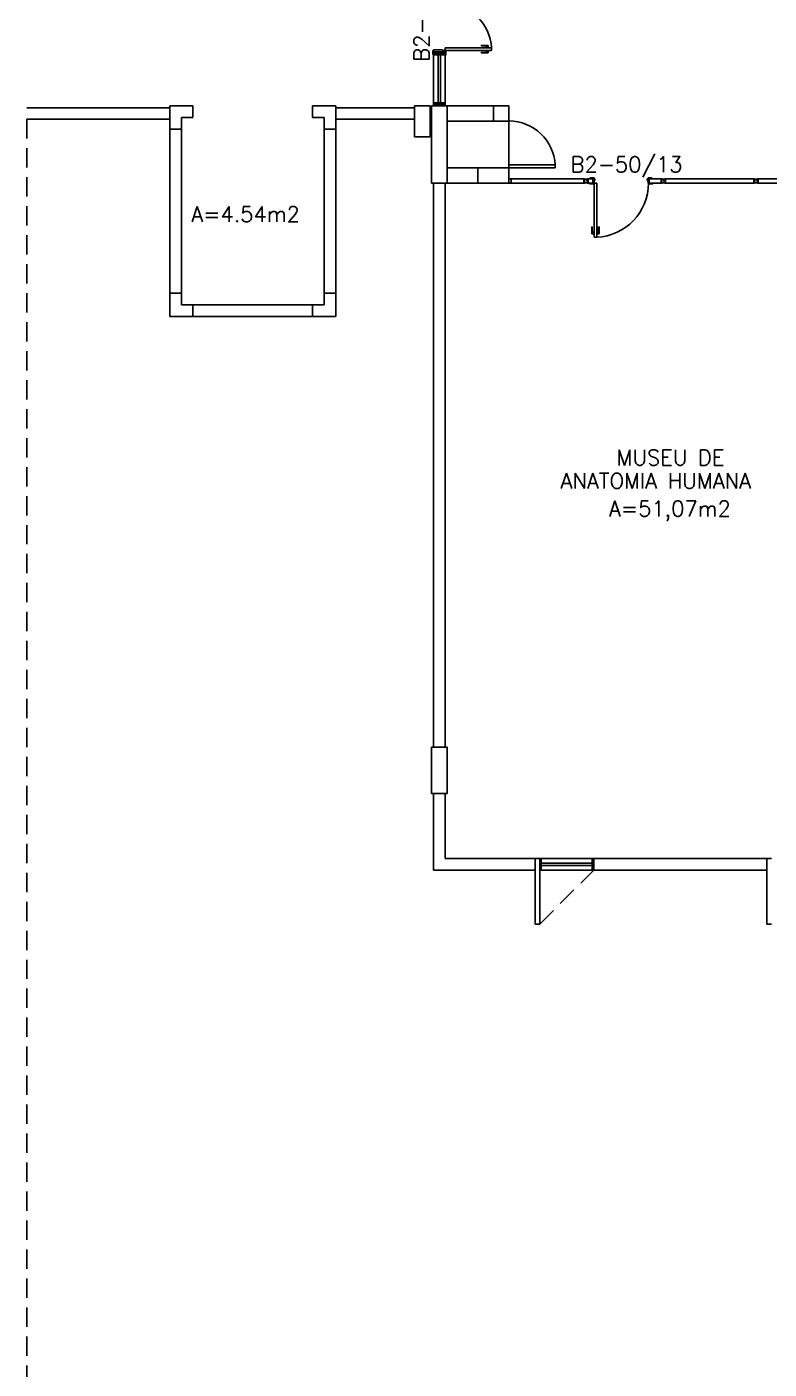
# Model space of a CAD drawing. Header units: millimetres. Extents: x 2090 to 2270, y 1357 to 1514.
# Drawn here: x 2135.2 to 2144.81, y 1412.95 to 1430.32 of the extents above; entities that cross this region are included whole.
import ezdxf

# ---------------------------------------------------------------- set-up
doc = ezdxf.new("R2010")
doc.units = ezdxf.units.MM
doc.linetypes.add('HIDDEN', pattern=[0.375, 0.25, -0.125])
for name, color, linetype in [('ALV', 2, 'Continuous'), ('DIV', 2, 'Continuous'), ('DIV2', 2, 'Continuous'), ('ENDEREÇO', 2, 'Continuous'), ('ESTR', 3, 'Continuous'), ('JANELA', 1, 'Continuous'), ('MACANETA', 2, 'Continuous'), ('MARCO', 3, 'Continuous'), ('PORTA', 2, 'Continuous'), ('PROJ', 1, 'HIDDEN'), ('TEXTO', 2, 'Continuous')]:
    doc.layers.add(name, color=color, linetype=linetype)
doc.styles.add('UNB1-100', font='simplex.shx', dxfattribs={"height": 0.2})

# ---------------------------------------------------------------- blocks, each defined once
blk = doc.blocks.new('DOOR60')
at = {"layer": 'MACANETA', "color": 1}
for p, q in [((-0.015, -0.465), (-0.01, -0.465)), ((-0.015, -0.555), (-0.015, -0.465)), ((-0.01, -0.555), (-0.01, -0.465)), ((0.08, -0.465), (0.075, -0.465)), ((0.075, -0.555), (0.075, -0.465)), ((0.08, -0.555), (0.08, -0.465)), ((-0.015, -0.555), (0.012, -0.555)), ((-0.01, -0.535), (0.012, -0.535)), ((0.012, -0.563), (0.012, -0.528)), ((0.012, -0.528), (0.015, -0.528)), ((0.012, -0.563), (0.015, -0.563)), ((0.053, -0.528), (0.05, -0.528)), ((0.053, -0.563), (0.05, -0.563)), ((0.053, -0.563), (0.053, -0.528)), ((0.075, -0.535), (0.053, -0.535)), ((0.08, -0.555), (0.053, -0.555))]:
    blk.add_line(p, q, dxfattribs=at)
at = {"layer": 'PORTA'}
for p, q in [((0.015, -0.6), (0.015, 0)), ((0.015, 0), (0.05, 0)), ((0.05, -0.6), (0.05, 0)), ((0.05, -0.6), (0.015, -0.6))]:
    blk.add_line(p, q, dxfattribs=at)
at = {"layer": 'PORTA', "color": 1}
blk.add_arc((0.02, 0), 0.6, 272.866, 0, dxfattribs=at)
blk = doc.blocks.new('IMTT')
for p, q in [((-0.005, 0), (0.005, 0)), ((0.029, 0.029), (0, 0.029)), ((0, -0.028), (0, 0.029)), ((0.029, -0.028), (0, -0.028))]:
    blk.add_line(p, q)
blk = doc.blocks.new('MTT')
for p, q in [((-0.029, 0.018), (-0.029, 0.029)), ((-0.019, 0.029), (-0.029, 0.029)), ((-0.024, 0.018), (-0.029, 0.018)), ((-0.024, 0.018), (-0.024, -0.019)), ((-0.019, 0.024), (-0.019, 0.029)), ((-0.019, 0.024), (0.018, 0.024)), ((-0.005, 0), (0.005, 0)), ((0, -0.005), (0, 0.005)), ((0.018, 0.024), (0.018, 0.029)), ((0.018, 0.029), (0.029, 0.029)), ((0.024, 0.018), (0.029, 0.018)), ((0.024, 0.018), (0.024, -0.019)), ((0.029, 0.018), (0.029, 0.029)), ((-0.029, -0.019), (-0.024, -0.019)), ((-0.029, -0.019), (-0.029, -0.029)), ((-0.019, -0.029), (-0.029, -0.029)), ((0.018, -0.024), (-0.019, -0.024)), ((-0.019, -0.024), (-0.019, -0.029)), ((0.018, -0.024), (0.018, -0.029)), ((0.018, -0.029), (0.029, -0.029)), ((0.029, -0.019), (0.024, -0.019)), ((0.029, -0.019), (0.029, -0.029))]:
    blk.add_line(p, q)
blk = doc.blocks.new('DIV10')
for p, q in [((-0.0051, 0), (0.0051, 0)), ((0, -0.0051), (0, 0.0051)), ((0.0285, 0.0285), (0.9715, 0.0285)), ((0.0285, -0.0285), (0.0285, 0.0285)), ((0.9715, -0.0285), (0.9715, 0.0285)), ((0.9949, 0), (1.0051, 0)), ((1, -0.0051), (1, 0.0051)), ((0.0285, -0.0285), (0.9715, -0.0285))]:
    blk.add_line(p, q)
blk = doc.blocks.new('DIV12')
for p, q in [((-0.0051, 0), (0.0051, 0)), ((0, -0.0051), (0, 0.0051)), ((0.0285, 0.0285), (1.1715, 0.0285)), ((0.0285, -0.0285), (0.0285, 0.0285)), ((1.1715, -0.0285), (1.1715, 0.0285)), ((1.1949, 0), (1.2051, 0)), ((1.2, -0.0051), (1.2, 0.0051)), ((0.0285, -0.0285), (1.1715, -0.0285))]:
    blk.add_line(p, q)
blk = doc.blocks.new('DOOR70')
at = {"layer": 'MACANETA', "color": 1}
for p, q in [((-0.015, -0.565), (-0.01, -0.565)), ((-0.015, -0.655), (-0.015, -0.565)), ((-0.015, -0.655), (0.012, -0.655)), ((-0.01, -0.655), (-0.01, -0.565)), ((-0.01, -0.635), (0.012, -0.635)), ((0.012, -0.663), (0.012, -0.628)), ((0.012, -0.628), (0.015, -0.628)), ((0.012, -0.663), (0.015, -0.663)), ((0.053, -0.628), (0.05, -0.628)), ((0.053, -0.663), (0.05, -0.663)), ((0.053, -0.663), (0.053, -0.628)), ((0.075, -0.635), (0.053, -0.635)), ((0.08, -0.655), (0.053, -0.655)), ((0.08, -0.565), (0.075, -0.565)), ((0.075, -0.655), (0.075, -0.565)), ((0.08, -0.655), (0.08, -0.565))]:
    blk.add_line(p, q, dxfattribs=at)
at = {"layer": 'PORTA'}
for p, q in [((0.015, -0.7), (0.015, 0)), ((0.015, 0), (0.05, 0)), ((0.05, -0.7), (0.05, 0)), ((0.05, -0.7), (0.015, -0.7))]:
    blk.add_line(p, q, dxfattribs=at)
at = {"layer": 'PORTA', "color": 1}
blk.add_arc((0.02, 0), 0.7, 272.4563, 0, dxfattribs=at)

msp = doc.modelspace()

# ---------------------------------------------------------------- linework, layer by layer
at = {"layer": 'ALV'}
for p, q in [((2140.61395, 1429.99813), (2140.46395, 1429.99813)), ((2140.46395, 1429.99813), (2140.46395, 1429.97813)), ((2140.61395, 1429.97813), (2140.46395, 1429.97813)), ((2140.61395, 1429.99813), (2140.61395, 1429.97813)), ((2137.04835, 1429.27401), (2135.19818, 1429.27401)), ((2140.21835, 1429.27401), (2139.19835, 1429.27401)), ((2141.23871, 1429.29813), (2140.63871, 1429.29813)), ((2137.04835, 1429.12401), (2135.19818, 1429.12401)), ((2140.21835, 1429.12401), (2139.19835, 1429.12401)), ((2141.23871, 1429.09813), (2140.63871, 1429.09813)), ((2141.43871, 1428.49813), (2141.43871, 1429.09813)), ((2137.04835, 1426.87401), (2137.04835, 1428.99813)), ((2137.19835, 1426.87401), (2137.19835, 1428.99813)), ((2139.04835, 1426.87401), (2139.04835, 1428.99813)), ((2139.19835, 1426.87401), (2139.19835, 1428.99813)), ((2141.03871, 1428.49813), (2140.63871, 1428.49813)), ((2140.46335, 1428.29813), (2140.46335, 1420.99813)), ((2140.61335, 1428.29813), (2140.61335, 1420.99813)), ((2141.33871, 1428.29813), (2140.63871, 1428.29813)), ((2137.34835, 1426.72401), (2138.89835, 1426.72401)), ((2137.34835, 1426.57401), (2138.89835, 1426.57401)), ((2140.46335, 1420.39813), (2140.46335, 1419.40901)), ((2140.61335, 1420.39813), (2140.61335, 1419.55901)), ((2141.83835, 1419.55901), (2140.61335, 1419.55901)), ((2141.77835, 1419.55901), (2141.77835, 1418.70901)), ((2141.83835, 1419.55901), (2141.83835, 1419.40901)), ((2141.83835, 1419.55901), (2141.83835, 1418.70901)), ((2144.83835, 1419.55901), (2142.53835, 1419.55901)), ((2142.53835, 1419.55901), (2142.53835, 1419.40901)), ((2144.77835, 1419.55901), (2144.77835, 1418.70901)), ((2140.46335, 1419.40901), (2140.61335, 1419.40901)), ((2141.77835, 1419.40901), (2140.61835, 1419.40901)), ((2142.53835, 1419.40901), (2144.77835, 1419.40901)), ((2141.83835, 1418.70901), (2141.77835, 1418.70901)), ((2144.83835, 1418.70901), (2144.77835, 1418.70901))]:
    msp.add_line(p, q, dxfattribs=at)
at = {"layer": 'DIV2'}
for p, q in [((2142.44345, 1428.32663), (2142.43325, 1428.32663)), ((2142.43835, 1428.33173), (2142.43835, 1428.32153)), ((2142.46685, 1428.35513), (2142.46685, 1428.29813)), ((2142.52585, 1428.35513), (2142.46685, 1428.35513)), ((2142.52585, 1428.29813), (2142.46685, 1428.29813)), ((2142.48085, 1428.29813), (2142.48085, 1428.28813)), ((2142.48085, 1428.28813), (2142.53085, 1428.28813)), ((2142.49085, 1428.36513), (2142.49085, 1428.35513)), ((2142.54085, 1428.36513), (2142.49085, 1428.36513)), ((2142.52585, 1428.35513), (2142.54085, 1428.35513)), ((2142.52585, 1428.29813), (2142.52585, 1428.35513)), ((2142.52585, 1428.29813), (2142.53085, 1428.29813)), ((2142.53085, 1428.29813), (2142.54085, 1428.29813)), ((2142.53085, 1428.28813), (2142.53085, 1428.29813)), ((2142.54085, 1428.35513), (2142.54085, 1428.36513)), ((2142.55085, 1428.35513), (2142.54085, 1428.35513)), ((2142.54085, 1428.33313), (2142.55085, 1428.33313)), ((2142.54085, 1428.29813), (2142.54085, 1428.33313)), ((2142.55085, 1428.33313), (2142.55085, 1428.35513)), ((2143.23085, 1428.35513), (2143.24085, 1428.35513)), ((2143.23085, 1428.33313), (2143.23085, 1428.35513)), ((2143.24085, 1428.33313), (2143.23085, 1428.33313)), ((2143.24085, 1428.36513), (2143.29085, 1428.36513)), ((2143.24085, 1428.35513), (2143.24085, 1428.36513)), ((2143.25585, 1428.35513), (2143.24085, 1428.35513)), ((2143.24085, 1428.29813), (2143.24085, 1428.33313)), ((2143.25085, 1428.29813), (2143.24085, 1428.29813)), ((2143.25585, 1428.29813), (2143.25085, 1428.29813)), ((2143.25085, 1428.28813), (2143.25085, 1428.29813)), ((2143.30085, 1428.28813), (2143.25085, 1428.28813)), ((2143.40985, 1428.35513), (2143.25585, 1428.35513)), ((2143.25585, 1428.29813), (2143.25585, 1428.35513)), ((2143.40985, 1428.29813), (2143.25585, 1428.29813)), ((2143.29085, 1428.36513), (2143.29085, 1428.35513)), ((2143.30085, 1428.29813), (2143.30085, 1428.28813)), ((2143.40985, 1428.35513), (2143.40985, 1428.29813)), ((2143.44345, 1428.32663), (2143.43325, 1428.32663)), ((2143.43835, 1428.33173), (2143.43835, 1428.32153))]:
    msp.add_line(p, q, dxfattribs=at)
at = {"layer": 'ESTR'}
for p, q in [((2137.34835, 1429.29813), (2137.04835, 1429.29813)), ((2137.04835, 1428.99813), (2137.04835, 1429.29813)), ((2137.34835, 1429.14813), (2137.34835, 1429.29813)), ((2138.89835, 1429.14813), (2138.89835, 1429.29813)), ((2138.89835, 1429.29813), (2139.19835, 1429.29813)), ((2139.19835, 1428.99813), (2139.19835, 1429.29813)), ((2137.19835, 1428.99813), (2137.19835, 1429.14813)), ((2137.34835, 1429.14813), (2137.19835, 1429.14813)), ((2138.89835, 1429.14813), (2139.04835, 1429.14813)), ((2139.04835, 1428.99813), (2139.04835, 1429.14813)), ((2137.19835, 1428.99813), (2137.04835, 1428.99813)), ((2139.04835, 1428.99813), (2139.19835, 1428.99813)), ((2137.04835, 1426.87401), (2137.04835, 1426.57401)), ((2137.19835, 1426.87401), (2137.04835, 1426.87401)), ((2137.19835, 1426.87401), (2137.19835, 1426.72401)), ((2139.04835, 1426.87401), (2139.04835, 1426.72401)), ((2139.04835, 1426.87401), (2139.19835, 1426.87401)), ((2139.19835, 1426.87401), (2139.19835, 1426.57401)), ((2137.34835, 1426.72401), (2137.19835, 1426.72401)), ((2137.34835, 1426.72401), (2137.34835, 1426.57401)), ((2138.89835, 1426.72401), (2139.04835, 1426.72401)), ((2138.89835, 1426.72401), (2138.89835, 1426.57401)), ((2137.34835, 1426.57401), (2137.04835, 1426.57401)), ((2138.89835, 1426.57401), (2139.19835, 1426.57401))]:
    msp.add_line(p, q, dxfattribs=at)
for points in [[(2140.21835, 1429.29813), (2140.41835, 1429.29813), (2140.41835, 1428.89813), (2140.21835, 1428.89813)], [(2140.63835, 1428.29813), (2140.43835, 1428.29813), (2140.43835, 1429.29813), (2140.63835, 1429.29813)], [(2141.23835, 1429.09813), (2141.23835, 1429.29813), (2141.43835, 1429.29813), (2141.43835, 1429.09813)], [(2141.03835, 1428.29813), (2141.03835, 1428.49813), (2141.43835, 1428.49813), (2141.43835, 1428.29813)], [(2140.43835, 1420.99813), (2140.43835, 1420.39813), (2140.63835, 1420.39813), (2140.63835, 1420.99813)]]:
    msp.add_lwpolyline(points, close=True, dxfattribs=at)
at = {"layer": 'JANELA', "color": 2}
for p, q in [((2140.46395, 1429.95813), (2140.46395, 1429.97813)), ((2140.61395, 1429.95813), (2140.46395, 1429.95813)), ((2140.61395, 1429.97813), (2140.61395, 1429.95813)), ((2140.61395, 1429.33813), (2140.46395, 1429.33813)), ((2140.46395, 1429.33813), (2140.46395, 1429.31813)), ((2140.46395, 1429.31813), (2140.61395, 1429.31813)), ((2140.46395, 1429.31813), (2140.46395, 1429.29813)), ((2140.61395, 1429.31813), (2140.61395, 1429.33813)), ((2140.61395, 1429.31813), (2140.61395, 1429.29813))]:
    msp.add_line(p, q, dxfattribs=at)
at = {"layer": 'JANELA'}
for p, q in [((2140.46395, 1429.95813), (2140.46395, 1429.33813)), ((2140.52395, 1429.95813), (2140.52395, 1429.33813)), ((2140.55395, 1429.95813), (2140.55395, 1429.33813)), ((2140.61395, 1429.95813), (2140.61395, 1429.33813)), ((2142.51835, 1419.55901), (2141.85835, 1419.55901)), ((2142.51835, 1419.49901), (2141.85835, 1419.49901)), ((2142.51835, 1419.46901), (2141.85835, 1419.46901)), ((2142.51835, 1419.40901), (2141.85835, 1419.40901))]:
    msp.add_line(p, q, dxfattribs=at)
at = {"layer": 'JANELA', "color": 3}
for p, q in [((2141.85835, 1419.55901), (2141.83835, 1419.55901)), ((2141.85835, 1419.40901), (2141.85835, 1419.55901)), ((2142.51835, 1419.40901), (2142.51835, 1419.55901)), ((2142.51835, 1419.55901), (2142.53835, 1419.55901)), ((2141.85835, 1419.40901), (2141.83835, 1419.40901)), ((2142.51835, 1419.40901), (2142.53835, 1419.40901))]:
    msp.add_line(p, q, dxfattribs=at)
at = {"layer": 'MARCO'}
for p, q in [((2140.46395, 1430.01313), (2140.45395, 1430.01313)), ((2140.45395, 1430.01313), (2140.45395, 1429.96313)), ((2140.45395, 1429.96313), (2140.46395, 1429.96313)), ((2140.57895, 1430.02313), (2140.46395, 1430.02313)), ((2140.46395, 1430.02313), (2140.46395, 1430.01313)), ((2140.46395, 1429.99813), (2140.46395, 1430.01313)), ((2140.57895, 1430.01313), (2140.57895, 1430.02313)), ((2140.61395, 1430.01313), (2140.57895, 1430.01313)), ((2140.61395, 1430.00313), (2140.61395, 1430.01313)), ((2140.62395, 1430.00313), (2140.61395, 1430.00313)), ((2140.61395, 1429.99813), (2140.61395, 1430.00313)), ((2140.62395, 1429.95313), (2140.62395, 1430.00313)), ((2140.61395, 1429.95313), (2140.62395, 1429.95313))]:
    msp.add_line(p, q, dxfattribs=at)
at = {"layer": 'PORTA', "color": 2}
msp.add_line((2141.43835, 1429.09813), (2141.43835, 1428.49813), dxfattribs=at)
msp.add_line((2141.43835, 1429.09813), (2141.43835, 1428.49813), dxfattribs=at)
at = {"layer": 'PORTA'}
for p, q in [((2141.43835, 1428.49813), (2141.43835, 1428.53313)), ((2142.03836, 1428.53313), (2141.43835, 1428.53313)), ((2142.03836, 1428.53313), (2141.43835, 1428.53313)), ((2141.43835, 1428.49813), (2141.43835, 1428.53313)), ((2142.03836, 1428.49813), (2141.43835, 1428.49813)), ((2142.03836, 1428.49813), (2141.43835, 1428.49813)), ((2142.03836, 1428.53313), (2142.03836, 1428.49813)), ((2142.03836, 1428.53313), (2142.03836, 1428.49813))]:
    msp.add_line(p, q, dxfattribs=at)
at = {"layer": 'PORTA', "color": 1}
msp.add_arc((2141.43835, 1428.50313), 0.60001, 2.865991, 90, dxfattribs=at)
msp.add_arc((2141.43835, 1428.50313), 0.60001, 2.865991, 90, dxfattribs=at)
at = {"layer": 'PROJ'}
for p, q in [((2135.19835, 1429.12401), (2135.19835, 1402.48901)), ((2141.83835, 1418.70901), (2142.53835, 1419.40901))]:
    msp.add_line(p, q, dxfattribs=at)

# ---------------------------------------------------------------- block references
at = {"layer": 'DIV'}
msp.add_blockref('DOOR70', (2142.52585, 1428.29813), dxfattribs=at)
at = {"layer": 'DIV2', "color": 1, "rotation": 180}
msp.add_blockref('DIV10', (2142.43835, 1428.32663), dxfattribs=at)
at = {"layer": 'DIV2', "color": 1, "xscale": -1, "rotation": 180}
for name, p in [('IMTT', (2141.43835, 1428.32663)), ('DIV12', (2143.43835, 1428.32663)), ('MTT', (2144.63835, 1428.32663))]:
    msp.add_blockref(name, p, dxfattribs=at)
at = {"layer": 'DIV2', "xscale": -1, "rotation": 180}
for p in [(2142.43835, 1428.32663), (2143.43835, 1428.32663)]:
    msp.add_blockref('MTT', p, dxfattribs=at)
at = {"layer": 'DIV2', "color": 1, "xscale": -1}
msp.add_blockref('DIV10', (2145.63835, 1428.32663), dxfattribs=at)
at = {"layer": 'PORTA', "rotation": 90.00000000257235}
msp.add_blockref('DOOR60', (2140.61395, 1429.99813), dxfattribs=at)

# ---------------------------------------------------------------- texts
at = {"layer": 'ENDEREÇO', "style": 'UNB1-100'}
msp.add_text('B2-48/15', height=0.2, rotation=90, dxfattribs=at).set_placement((2140.40645, 1429.86901))
msp.add_text('B2-50/13', height=0.2, dxfattribs=at).set_placement((2142.23835, 1428.44092))
at = {"layer": 'TEXTO', "style": 'UNB1-100'}
for s, p in [('A=4.54m2', (2137.32793, 1427.79671)), ('MUSEU DE', (2142.83285, 1424.646)), ('ANATOMIA HUMANA', (2142.10733, 1424.34493)), ('A=51,07m2', (2142.73534, 1423.98568))]:
    msp.add_text(s, height=0.2, dxfattribs=at).set_placement(p)

doc.saveas('drawing.dxf')
